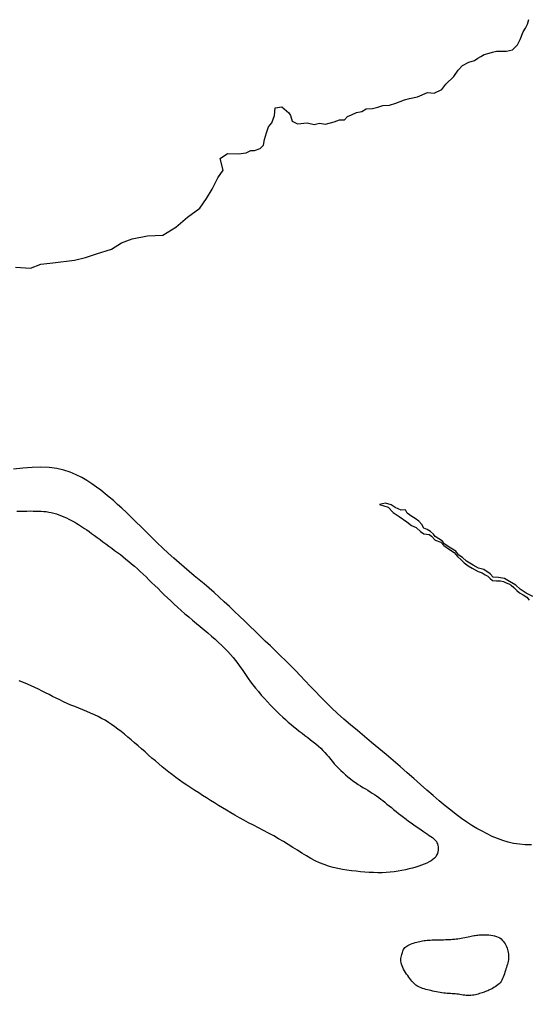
# Model space of a CAD drawing. Header units: inches. Extents: x 326978 to 343822, y 4677882 to 4690337.
# Drawn here: x 341172.1 to 341352.9, y 4689884.3 to 4690231.2 of the extents above; entities that cross this region are included whole.
import ezdxf

# ---------------------------------------------------------------- set-up
doc = ezdxf.new("R2010")
doc.units = ezdxf.units.IN
doc.header["$MEASUREMENT"] = 0
doc.layers.add('Parks', color=7, linetype='Continuous')

msp = doc.modelspace()

# ---------------------------------------------------------------- linework, layer by layer
at = {"layer": 'Parks'}
for points in [[(341170.6538, 4690143.1833), (341175.9691, 4690142.8707), (341179.5647, 4690144.2771), (341183.942, 4690144.7459), (341191.6022, 4690145.6834), (341195.5106, 4690146.6209), (341199.4188, 4690147.871), (341204.7341, 4690149.5899), (341208.3297, 4690151.7775), (341212.0817, 4690153.1838), (341217.5533, 4690154.2776), (341223.0249, 4690154.5901), (341227.5585, 4690157.4028), (341231.7795, 4690160.9967), (341236.1567, 4690164.1219), (341238.5017, 4690167.5596), (341240.534, 4690170.841), (341242.5663, 4690174.9037), (341244.4466, 4690177.5967), (341243.3471, 4690181.8559), (341245.894, 4690183.578), (341249.8642, 4690183.5031), (341252.5609, 4690183.8026), (341254.2089, 4690184.7011), (341255.5573, 4690184.6262), (341257.505, 4690185.3001), (341258.7035, 4690186.4981), (341259.0781, 4690188.5945), (341259.7523, 4690190.9157), (341260.5307, 4690192.9995), (341261.7205, 4690194.43), (341262.6737, 4690197.1303), (341262.8985, 4690199.8258), (341265.2956, 4690200.1253), (341267.7104, 4690198.0606), (341268.292, 4690197.0554), (341268.9662, 4690195.1087), (341270.764, 4690194.1353), (341274.2848, 4690194.4348), (341276.7568, 4690193.9107), (341278.6295, 4690194.3599), (341280.8019, 4690194.0604), (341283.7983, 4690194.884), (341285.7207, 4690195.5847), (341287.5094, 4690195.5905), (341288.5176, 4690196.681), (341290.0158, 4690197.3549), (341291.7388, 4690198.1036), (341293.6115, 4690198.478), (341295.1846, 4690199.4514), (341297.5068, 4690199.6011), (341299.3046, 4690200.0504), (341301.1025, 4690200.6494), (341303.4835, 4690200.753), (341305.7308, 4690201.5018), (341308.8021, 4690202.6249), (341310.6, 4690203.0741), (341313.4466, 4690203.6731), (341317.0422, 4690205.3204), (341319.4079, 4690205.0134), (341322.1022, 4690206.2926), (341323.5594, 4690208.2405), (341326.331, 4690210.936), (341327.9041, 4690213.1822), (341329.4772, 4690214.9043), (341331.6496, 4690216.1023), (341333.7471, 4690216.6265), (341334.8707, 4690217.525), (341335.9195, 4690218.0491), (341337.118, 4690218.7978), (341338.9158, 4690219.2471), (341340.0395, 4690219.5466), (341341.4628, 4690219.9958), (341343.0359, 4690219.921), (341345.0584, 4690219.921), (341347.1559, 4690220.4451), (341348.9729, 4690222.2228), (341349.8718, 4690224.0947), (341350.9297, 4690226.7713), (341351.8752, 4690228.0823), (341352.4936, 4690229.5605), (341353.018, 4690231.2078)], [(341353.9067, 4689937.8365), (341351.7281, 4689937.8301), (341349.6278, 4689937.9917), (341347.597, 4689938.3069), (341345.6266, 4689938.7614), (341343.7077, 4689939.3406), (341341.8315, 4689940.0304), (341339.989, 4689940.8163), (341338.1713, 4689941.684), (341336.369, 4689942.6226), (341334.5712, 4689943.6361), (341332.7664, 4689944.7318), (341330.9434, 4689945.9173), (341329.0905, 4689947.1998), (341327.1965, 4689948.5869), (341325.25, 4689950.0859), (341323.2396, 4689951.7043), (341321.1563, 4689953.4456), (341319.0017, 4689955.2968), (341316.7796, 4689957.2412), (341314.4942, 4689959.2619), (341312.1492, 4689961.3421), (341309.7487, 4689963.4648), (341307.2966, 4689965.6134), (341304.797, 4689967.7708), (341302.2566, 4689969.9227), (341299.694, 4689972.0642), (341297.1303, 4689974.1928), (341294.587, 4689976.3061), (341292.0853, 4689978.4015), (341289.6465, 4689980.4766), (341287.292, 4689982.5289), (341285.0431, 4689984.556), (341282.9146, 4689986.5557), (341280.8952, 4689988.5277), (341278.9669, 4689990.4719), (341277.112, 4689992.3884), (341275.3126, 4689994.2771), (341273.5509, 4689996.1381), (341271.809, 4689997.9713), (341270.0692, 4689999.7768), (341268.3166, 4690001.5556), (341266.5497, 4690003.3125), (341264.7699, 4690005.0536), (341262.9787, 4690006.7848), (341261.1776, 4690008.512), (341259.3681, 4690010.2411), (341257.5516, 4690011.9783), (341255.7296, 4690013.7293), (341253.9039, 4690015.4973), (341252.0767, 4690017.2742), (341250.2505, 4690019.0491), (341248.4277, 4690020.8112), (341246.6109, 4690022.5494), (341244.8025, 4690024.253), (341243.005, 4690025.911), (341241.2209, 4690027.5126), (341239.451, 4690029.0521), (341237.6889, 4690030.5455), (341235.9269, 4690032.0142), (341234.1569, 4690033.4794), (341232.3711, 4690034.9624), (341230.5615, 4690036.4845), (341228.7201, 4690038.0672), (341226.8391, 4690039.7315), (341224.9149, 4690041.4908), (341222.9614, 4690043.3253), (341220.9971, 4690045.2075), (341219.0401, 4690047.1094), (341217.109, 4690049.0034), (341215.2219, 4690050.8618), (341213.3974, 4690052.6567), (341211.6536, 4690054.3604), (341210.0023, 4690055.9524), (341208.4283, 4690057.4403), (341206.9098, 4690058.839), (341205.425, 4690060.1634), (341203.9521, 4690061.4283), (341202.4693, 4690062.6487), (341200.9548, 4690063.8393), (341199.3867, 4690065.015), (341197.7438, 4690066.1834), (341196.0068, 4690067.3226), (341194.1566, 4690068.4033), (341192.1747, 4690069.3963), (341190.042, 4690070.2724), (341187.7398, 4690071.0023), (341185.2493, 4690071.5568), (341182.5516, 4690071.9067), (341179.6365, 4690072.0336), (341176.5287, 4690071.9628), (341173.2615, 4690071.7304), (341169.8683, 4690071.3725)], [(341171.0787, 4690056.4841), (341172.3175, 4690056.4872), (341173.5282, 4690056.4888), (341174.6989, 4690056.4894), (341175.8175, 4690056.4895), (341176.8758, 4690056.4884), (341177.8801, 4690056.4808), (341178.8403, 4690056.4602), (341179.7666, 4690056.4201), (341180.6688, 4690056.354), (341181.557, 4690056.2555), (341182.4411, 4690056.1179), (341183.3313, 4690055.9347), (341184.2345, 4690055.702), (341185.1451, 4690055.4247), (341186.0547, 4690055.1104), (341186.9548, 4690054.7666), (341187.8369, 4690054.4008), (341188.6925, 4690054.0205), (341189.5131, 4690053.6332), (341190.2902, 4690053.2464), (341191.0191, 4690052.865), (341191.711, 4690052.4836), (341192.3809, 4690052.0943), (341193.0438, 4690051.6889), (341193.7147, 4690051.2595), (341194.4086, 4690050.7981), (341195.1406, 4690050.2967), (341195.9255, 4690049.7473), (341196.7744, 4690049.1446), (341197.6813, 4690048.4938), (341198.6362, 4690047.8031), (341199.6291, 4690047.0803), (341200.65, 4690046.3335), (341201.689, 4690045.5708), (341202.7359, 4690044.8), (341203.7809, 4690044.0293), (341204.8158, 4690043.2643), (341205.8408, 4690042.5024), (341206.8577, 4690041.7385), (341207.8686, 4690040.9675), (341208.8756, 4690040.1846), (341209.8805, 4690039.3847), (341210.8854, 4690038.5627), (341211.8924, 4690037.7138), (341212.9031, 4690036.834), (341213.9189, 4690035.9242), (341214.9407, 4690034.9864), (341215.9694, 4690034.0226), (341217.0062, 4690033.0349), (341218.052, 4690032.0251), (341219.1078, 4690030.9953), (341220.1746, 4690029.9475), (341221.2539, 4690028.8836), (341222.3492, 4690027.8052), (341223.4646, 4690026.7138), (341224.6039, 4690025.6109), (341225.7713, 4690024.498), (341226.9707, 4690023.3766), (341228.2061, 4690022.2482), (341229.4815, 4690021.1143), (341230.7984, 4690019.9764), (341232.1477, 4690018.836), (341233.5181, 4690017.6946), (341234.8981, 4690016.5538), (341236.276, 4690015.4149), (341237.6404, 4690014.2795), (341238.9797, 4690013.1491), (341240.2826, 4690012.0252), (341241.539, 4690010.909), (341242.7454, 4690009.8009), (341243.8998, 4690008.7008), (341245.0001, 4690007.6086), (341246.0444, 4690006.5245), (341247.0306, 4690005.4483), (341247.9568, 4690004.3802), (341248.821, 4690003.3201), (341249.6245, 4690002.267), (341250.382, 4690001.2165), (341251.1114, 4690000.1629), (341251.8308, 4689999.1009), (341252.5582, 4689998.0248), (341253.3117, 4689996.9293), (341254.1092, 4689995.8087), (341254.9687, 4689994.6577), (341255.9028, 4689993.4736), (341256.9025, 4689992.266), (341257.9532, 4689991.0474), (341259.0404, 4689989.8304), (341260.1497, 4689988.6273), (341261.2664, 4689987.4507), (341262.3762, 4689986.3132), (341263.4644, 4689985.2271), (341264.5201, 4689984.2018), (341265.5463, 4689983.2335), (341266.5495, 4689982.3152), (341267.5362, 4689981.44), (341268.5128, 4689980.6007), (341269.486, 4689979.7904), (341270.4622, 4689979.0022), (341271.4478, 4689978.2289), (341272.4467, 4689977.4645), (341273.4517, 4689976.706), (341274.4526, 4689975.9516), (341275.4395, 4689975.1992), (341276.4024, 4689974.4468), (341277.3313, 4689973.6923), (341278.2162, 4689972.9339), (341279.047, 4689972.1695), (341279.8178, 4689971.3975), (341280.5386, 4689970.6186), (341281.2233, 4689969.8337), (341281.886, 4689969.0437), (341282.5408, 4689968.2498), (341283.2015, 4689967.4529), (341283.8822, 4689966.6539), (341284.597, 4689965.854), (341285.3563, 4689965.0548), (341286.1566, 4689964.2611), (341286.9909, 4689963.4784), (341287.8522, 4689962.7123), (341288.7336, 4689961.9681), (341289.628, 4689961.2514), (341290.5283, 4689960.5677), (341291.4277, 4689959.9226), (341292.3199, 4689959.3192), (341293.2021, 4689958.7524), (341294.0723, 4689958.2146), (341294.9285, 4689957.6983), (341295.7686, 4689957.196), (341296.5908, 4689956.7001), (341297.3929, 4689956.2033), (341298.1731, 4689955.698), (341298.9307, 4689955.1779), (341299.6713, 4689954.6412), (341300.4019, 4689954.0876), (341301.1295, 4689953.5164), (341301.8611, 4689952.9273), (341302.6037, 4689952.3196), (341303.3643, 4689951.6929), (341304.15, 4689951.0468), (341304.9657, 4689950.3815), (341305.8089, 4689949.7013), (341306.6752, 4689949.011), (341307.56, 4689948.3158), (341308.4588, 4689947.6205), (341309.367, 4689946.9302), (341310.2803, 4689946.25), (341311.1941, 4689945.5847), (341312.1033, 4689944.9391), (341312.9999, 4689944.3159), (341313.8755, 4689943.7178), (341314.7216, 4689943.1471), (341315.5296, 4689942.6064), (341316.2912, 4689942.0983), (341316.9977, 4689941.6252), (341317.6407, 4689941.1895), (341318.2137, 4689940.7915), (341318.7186, 4689940.4214), (341319.1596, 4689940.0674), (341319.5405, 4689939.7173), (341319.8653, 4689939.3593), (341320.1381, 4689938.9812), (341320.3629, 4689938.5712), (341320.5437, 4689938.1171), (341320.6826, 4689937.6111), (341320.7739, 4689937.0617), (341320.8101, 4689936.4812), (341320.7839, 4689935.8822), (341320.6876, 4689935.2772), (341320.5137, 4689934.6787), (341320.2548, 4689934.0992), (341319.9033, 4689933.5512), (341319.4538, 4689933.0442), (341318.9087, 4689932.5758), (341318.2726, 4689932.1403), (341317.5499, 4689931.7323), (341316.7452, 4689931.3463), (341315.8629, 4689930.9769), (341314.9076, 4689930.6184), (341313.8837, 4689930.2655), (341312.7959, 4689929.9146), (341311.6484, 4689929.5707), (341310.446, 4689929.2408), (341309.193, 4689928.932), (341307.8939, 4689928.6511), (341306.5534, 4689928.4052), (341305.1758, 4689928.2014), (341303.7657, 4689928.0465), (341302.3271, 4689927.9457), (341300.862, 4689927.8965), (341299.3719, 4689927.8942), (341297.8582, 4689927.9345), (341296.3226, 4689928.0128), (341294.7664, 4689928.1245), (341293.1912, 4689928.2653), (341291.5985, 4689928.4306), (341289.9903, 4689928.6184), (341288.3706, 4689928.8373), (341286.7439, 4689929.0981), (341285.1146, 4689929.412), (341283.4874, 4689929.7899), (341281.8667, 4689930.2428), (341280.257, 4689930.7817), (341278.6628, 4689931.4176), (341277.0864, 4689932.157), (341275.5209, 4689932.9878), (341273.9575, 4689933.8937), (341272.387, 4689934.8581), (341270.8006, 4689935.8644), (341269.1891, 4689936.8963), (341267.5436, 4689937.9372), (341265.8551, 4689938.9706), (341264.1186, 4689939.983), (341262.3451, 4689940.9735), (341260.5495, 4689941.9439), (341258.7469, 4689942.8964), (341256.9524, 4689943.8329), (341255.1808, 4689944.7553), (341253.4473, 4689945.6658), (341251.7668, 4689946.5662), (341250.1502, 4689947.4586), (341248.5922, 4689948.3444), (341247.0832, 4689949.2253), (341245.6138, 4689950.1027), (341244.1744, 4689950.978), (341242.7554, 4689951.8529), (341241.3475, 4689952.7287), (341239.9411, 4689953.6071), (341238.5292, 4689954.4893), (341237.1147, 4689955.376), (341235.7033, 4689956.2677), (341234.3004, 4689957.1649), (341232.9115, 4689958.0681), (341231.5421, 4689958.9778), (341230.1977, 4689959.8945), (341228.8838, 4689960.8187), (341227.604, 4689961.7511), (341226.3537, 4689962.6936), (341225.1263, 4689963.648), (341223.9155, 4689964.6165), (341222.7147, 4689965.6009), (341221.5174, 4689966.6034), (341220.3171, 4689967.6259), (341219.1073, 4689968.6703), (341217.8835, 4689969.737), (341216.6492, 4689970.8186), (341215.4099, 4689971.9063), (341214.1711, 4689972.9909), (341212.9382, 4689974.0635), (341211.7169, 4689975.1152), (341210.5126, 4689976.1368), (341209.3308, 4689977.1194), (341208.1744, 4689978.0559), (341207.0355, 4689978.9463), (341205.9036, 4689979.7928), (341204.7681, 4689980.5972), (341203.6187, 4689981.3616), (341202.4448, 4689982.088), (341201.2358, 4689982.7785), (341199.9813, 4689983.4349), (341198.6745, 4689984.0601), (341197.3237, 4689984.6597), (341195.9409, 4689985.2404), (341194.5381, 4689985.8085), (341193.1272, 4689986.3707), (341191.7204, 4689986.9333), (341190.3296, 4689987.503), (341188.9667, 4689988.0861), (341187.6406, 4689988.6876), (341186.3465, 4689989.305), (341185.0764, 4689989.9344), (341183.8223, 4689990.5718), (341182.5762, 4689991.2132), (341181.3302, 4689991.8546), (341180.0761, 4689992.492), (341178.806, 4689993.1214), (341177.5122, 4689993.7396), (341176.1884, 4689994.3463), (341174.8286, 4689994.9419), (341173.4268, 4689995.5271), (341171.9769, 4689996.1022)], [(341354.3962, 4690026.0425), (341352.0498, 4690027.2438), (341349.9323, 4690028.7311), (341348.387, 4690030.104), (341346.1551, 4690031.4196), (341344.381, 4690032.4493), (341342.2634, 4690032.7925), (341340.3749, 4690032.9642), (341339.2303, 4690034.1654), (341337.0556, 4690035.6527), (341335.167, 4690036.2247), (341333.2784, 4690037.1972), (341330.8748, 4690038.6273), (341329.444, 4690039.943), (341328.185, 4690040.801), (341327.0976, 4690042.1739), (341325.3235, 4690043.2608), (341322.977, 4690044.8053), (341322.2903, 4690045.7778), (341320.974, 4690046.6358), (341319.7722, 4690047.3794), (341319.0854, 4690048.2947), (341318.0552, 4690049.1528), (341316.8534, 4690049.8964), (341315.7089, 4690050.354), (341314.9649, 4690051.6697), (341313.8775, 4690052.9282), (341312.6184, 4690053.7863), (341311.4166, 4690054.5299), (341309.8141, 4690055.674), (341309.1274, 4690056.9325), (341307.6967, 4690056.7608), (341305.4647, 4690057.7905), (341304.034, 4690058.7058), (341302.0309, 4690059.2778), (341299.9134, 4690058.8202), (341303.0611, 4690057.8477), (341304.8352, 4690055.9028), (341306.8955, 4690054.5299), (341309.6425, 4690052.6422), (341311.3021, 4690051.3265), (341313.0191, 4690050.6401), (341314.507, 4690049.21), (341315.6516, 4690048.3519), (341317.5974, 4690048.1803), (341318.4559, 4690047.5511), (341319.7722, 4690046.121), (341321.718, 4690045.3773), (341322.8053, 4690044.2332), (341324.8084, 4690042.8031), (341326.5253, 4690041.7163), (341327.6126, 4690040.3434), (341328.9861, 4690039.0849), (341330.0163, 4690038.0553), (341331.3898, 4690037.0256), (341332.8206, 4690036.1675), (341333.9079, 4690035.5383), (341335.0525, 4690035.0235), (341336.3688, 4690034.5658), (341337.4561, 4690033.8222), (341338.4291, 4690033.3074), (341339.2303, 4690032.5065), (341340.1459, 4690031.7629), (341341.4622, 4690031.6484), (341342.9502, 4690031.7057), (341343.9804, 4690031.4196), (341344.896, 4690030.962), (341345.8689, 4690030.5616), (341346.6702, 4690030.1612), (341347.6431, 4690029.3031), (341348.7877, 4690028.2162), (341349.6461, 4690027.3582), (341351.0196, 4690026.6718), (341352.3359, 4690025.8137), (341353.1371, 4690024.784)]]:
    msp.add_lwpolyline(points, dxfattribs=at)
msp.add_lwpolyline([(341332.412, 4689884.2871), (341331.864, 4689884.2596), (341331.3129, 4689884.2653), (341330.7595, 4689884.2996), (341330.2041, 4689884.3561), (341329.647, 4689884.4284), (341329.0885, 4689884.5102), (341328.529, 4689884.595), (341327.9689, 4689884.6764), (341327.4084, 4689884.7481), (341326.8475, 4689884.8054), (341326.2846, 4689884.8509), (341325.7176, 4689884.889), (341325.1446, 4689884.924), (341324.5635, 4689884.9605), (341323.9723, 4689885.0026), (341323.369, 4689885.0549), (341322.7515, 4689885.1216), (341322.1189, 4689885.206), (341321.4741, 4689885.307), (341320.8213, 4689885.4221), (341320.1644, 4689885.549), (341319.5075, 4689885.6853), (341318.8546, 4689885.8287), (341318.2099, 4689885.9768), (341317.5772, 4689886.1272), (341316.9604, 4689886.2787), (341316.3618, 4689886.4339), (341315.7834, 4689886.5964), (341315.2272, 4689886.7701), (341314.6953, 4689886.9586), (341314.1897, 4689887.1656), (341313.7124, 4689887.3949), (341313.2653, 4689887.65), (341312.8493, 4689887.9343), (341312.4596, 4689888.2485), (341312.09, 4689888.593), (341311.7346, 4689888.9681), (341311.3873, 4689889.3743), (341311.042, 4689889.8117), (341310.6927, 4689890.2808), (341310.3332, 4689890.7819), (341309.9604, 4689891.3141), (341309.5818, 4689891.8719), (341309.2079, 4689892.4486), (341308.8492, 4689893.0374), (341308.5161, 4689893.6316), (341308.2191, 4689894.2244), (341307.9685, 4689894.8092), (341307.7749, 4689895.3791), (341307.6455, 4689895.9287), (341307.5754, 4689896.457), (341307.5566, 4689896.9645), (341307.5808, 4689897.4514), (341307.6401, 4689897.9182), (341307.7263, 4689898.365), (341307.8315, 4689898.7924), (341307.9473, 4689899.2005), (341308.0685, 4689899.5898), (341308.1998, 4689899.9606), (341308.3485, 4689900.3132), (341308.5222, 4689900.6479), (341308.7283, 4689900.9652), (341308.9741, 4689901.2652), (341309.267, 4689901.5484), (341309.6146, 4689901.8152), (341310.0211, 4689902.0657), (341310.4792, 4689902.3), (341310.9784, 4689902.5182), (341311.5082, 4689902.7202), (341312.0583, 4689902.9061), (341312.6181, 4689903.0758), (341313.1772, 4689903.2293), (341313.7253, 4689903.3667), (341314.2547, 4689903.4881), (341314.77, 4689903.5943), (341315.2786, 4689903.6864), (341315.7878, 4689903.7654), (341316.3051, 4689903.8322), (341316.8379, 4689903.888), (341317.3936, 4689903.9336), (341317.9797, 4689903.9701), (341318.601, 4689903.9987), (341319.2526, 4689904.0208), (341319.9271, 4689904.0383), (341320.6171, 4689904.0527), (341321.3152, 4689904.0658), (341322.014, 4689904.0792), (341322.706, 4689904.0946), (341323.3839, 4689904.1138), (341324.0421, 4689904.1382), (341324.6824, 4689904.169), (341325.3086, 4689904.2072), (341325.9243, 4689904.2538), (341326.5333, 4689904.3099), (341327.1393, 4689904.3764), (341327.746, 4689904.4544), (341328.357, 4689904.5448), (341328.9745, 4689904.6479), (341329.5944, 4689904.7612), (341330.2109, 4689904.8811), (341330.8184, 4689905.0045), (341331.411, 4689905.1278), (341331.983, 4689905.2478), (341332.5288, 4689905.3611), (341333.0426, 4689905.4642), (341333.5216, 4689905.5545), (341333.975, 4689905.6317), (341334.415, 4689905.696), (341334.8536, 4689905.7479), (341335.303, 4689905.7877), (341335.7753, 4689905.8157), (341336.2826, 4689905.8323), (341336.8371, 4689905.8377), (341337.4463, 4689905.8314), (341338.0996, 4689905.8085), (341338.782, 4689905.7635), (341339.4781, 4689905.6905), (341340.1729, 4689905.5838), (341340.8512, 4689905.4377), (341341.4978, 4689905.2465), (341342.0976, 4689905.0045), (341342.6386, 4689904.708), (341343.1221, 4689904.3616), (341343.5523, 4689903.9721), (341343.9337, 4689903.5463), (341344.2707, 4689903.0908), (341344.5675, 4689902.6125), (341344.8286, 4689902.118), (341345.0584, 4689901.614), (341345.2603, 4689901.1063), (341345.4339, 4689900.5958), (341345.5779, 4689900.0827), (341345.6908, 4689899.5668), (341345.7714, 4689899.0483), (341345.8184, 4689898.5271), (341345.8303, 4689898.0032), (341345.8058, 4689897.4766), (341345.7447, 4689896.9471), (341345.6508, 4689896.4143), (341345.5294, 4689895.8775), (341345.3854, 4689895.336), (341345.2239, 4689894.7891), (341345.0499, 4689894.2361), (341344.8685, 4689893.6763), (341344.6847, 4689893.1092), (341344.5018, 4689892.5351), (341344.3155, 4689891.959), (341344.1198, 4689891.3869), (341343.9086, 4689890.825), (341343.6758, 4689890.2792), (341343.4154, 4689889.7556), (341343.1213, 4689889.2603), (341342.7875, 4689888.7993), (341342.4103, 4689888.3773), (341341.9961, 4689887.993), (341341.5535, 4689887.6438), (341341.0915, 4689887.3268), (341340.6186, 4689887.0395), (341340.1438, 4689886.7791), (341339.6756, 4689886.5429), (341339.223, 4689886.3283), (341338.7921, 4689886.1326), (341338.3795, 4689885.953), (341337.9789, 4689885.7869), (341337.5845, 4689885.6316), (341337.19, 4689885.4843), (341336.7894, 4689885.3425), (341336.3768, 4689885.2033), (341335.9459, 4689885.0641), (341335.4923, 4689884.9235), (341335.0171, 4689884.7849), (341334.523, 4689884.653), (341334.0128, 4689884.5325), (341333.489, 4689884.4283), (341332.9545, 4689884.3449), (341332.412, 4689884.2871)], close=True, dxfattribs=at)

doc.saveas('drawing.dxf')
